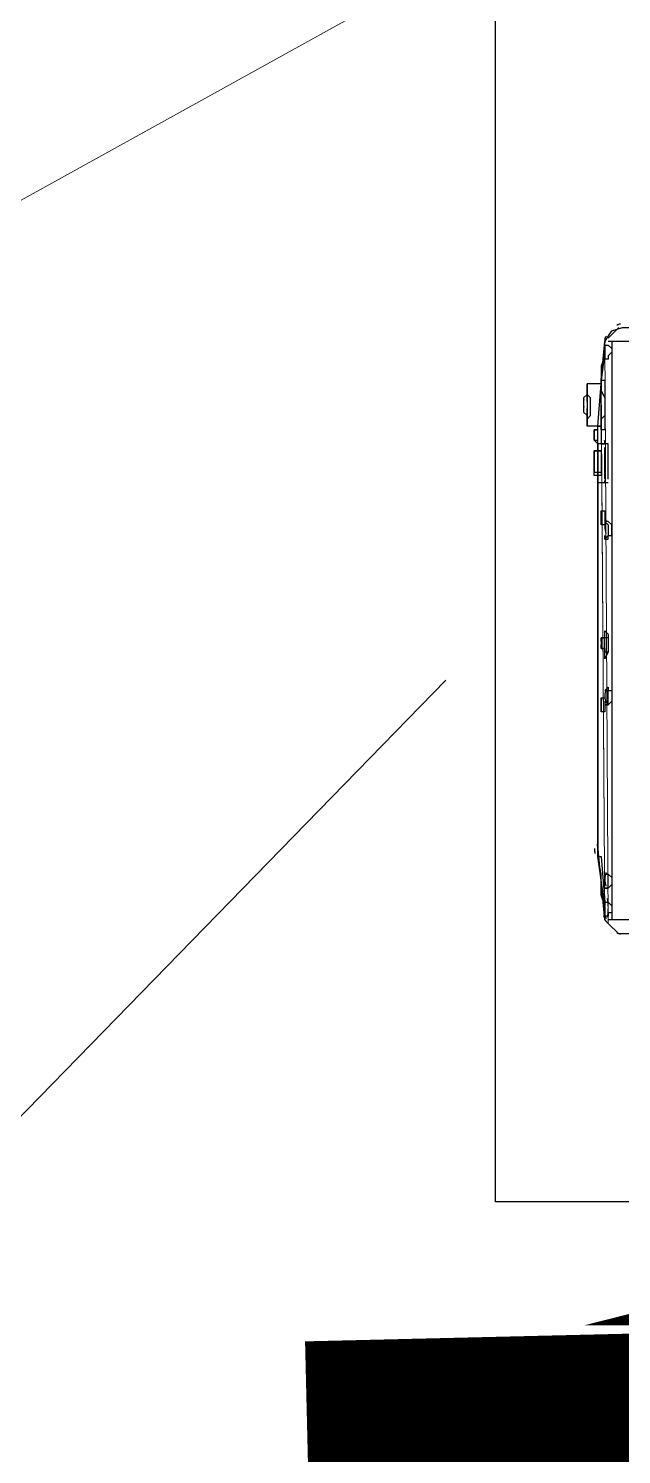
# Model space of a CAD drawing. Header units: millimetres. Extents: x 3050 to 430575, y -569542 to 36130.
# Drawn here: x 313035 to 313333, y -471732 to -471014 of the extents above; entities that cross this region are included whole.
import ezdxf

# ---------------------------------------------------------------- set-up
doc = ezdxf.new("R2010")
doc.units = ezdxf.units.MM
doc.linetypes.add('PDF_IMPORT', pattern=[1, 0.8, -0.2])
doc.layers.add('PDF _Геометрия', color=7, linetype='Continuous')

# ---------------------------------------------------------------- blocks, each defined once
blk = doc.blocks.new('ТХ3 4 этаж')
at = {"layer": 'PDF _Геометрия', "color": 5, "lineweight": 25}
for points in [[(44349.4, -56643.6), (44349.4, -59161.8), (43006.9, -59161.8), (43006.9, -56643.6)], [(43134.7, -58891.9), (43131.2, -58891.9), (43120.5, -58881.2), (43117, -58877.7), (43109.9, -58803.1), (43109.9, -58380.4), (43113.4, -58337.8), (43113.4, -58334.2), (43117, -58295.2), (43124.1, -58284.5), (43134.7, -58281), (43820.2, -58281), (43834.4, -58291.6), (43834.4, -58295.2), (43830.9, -58295.2), (43830.9, -58877.7), (43834.4, -58877.7), (43823.8, -58891.9), (43820.2, -58891.9)], [(43117, -58309.4), (43117, -58298.7), (43117, -58302.3), (43117, -58305.8), (43117, -58309.4), (43113.4, -58320), (43113.4, -58334.2)], [(43117, -58298.7), (43120.5, -58298.7), (43124.1, -58302.3), (43124.1, -58305.8), (43120.5, -58309.4), (43120.5, -58312.9), (43117, -58312.9), (43117, -58309.4), (43117, -58305.8), (43117, -58302.3)], [(43102.8, -58355.6), (43102.8, -58352), (43099.2, -58348.5), (43099.2, -58337.8), (43099.2, -58341.3), (43099.2, -58344.9), (43099.2, -58348.5), (43095.7, -58352), (43095.7, -58359.1), (43095.7, -58362.7), (43095.7, -58366.2), (43099.2, -58369.8), (43099.2, -58373.3), (43099.2, -58376.9), (43099.2, -58380.4), (43099.2, -58376.9), (43099.2, -58373.3), (43102.8, -58369.8), (43102.8, -58362.7), (43102.8, -58359.1)], [(43113.4, -58376.9), (43113.4, -58337.8), (43113.4, -58344.9), (43117, -58352), (43117, -58355.6), (43117, -58359.1), (43117, -58362.7), (43117, -58369.8), (43113.4, -58373.3), (43113.4, -58376.9), (43113.4, -58380.4), (43113.4, -58384), (43113.4, -58380.4)], [(43099.2, -58366.2), (43099.2, -58376.9), (43099.2, -58362.7)], [(43109.9, -58803.1), (43109.9, -58437.2)], [(43113.4, -58465.7), (43117, -58465.7), (43117, -58469.2), (43117, -58472.8), (43117, -58479.9), (43113.4, -58479.9), (43113.4, -58476.3), (43113.4, -58472.8), (43113.4, -58469.2)], [(43120.5, -58661), (43117, -58661), (43120.5, -58661), (43120.5, -58657.4), (43120.5, -58653.9), (43120.5, -58650.3), (43120.5, -58646.8), (43117, -58646.8), (43120.5, -58643.2), (43120.5, -58646.8), (43124.1, -58646.8), (43124.1, -58650.3), (43124.1, -58653.9), (43124.1, -58657.4)], [(43120.5, -58845.7), (43117, -58845.7), (43120.5, -58845.7), (43120.5, -58842.1), (43120.5, -58838.6), (43120.5, -58835), (43120.5, -58831.5), (43117, -58831.5), (43120.5, -58831.5), (43124.1, -58835), (43124.1, -58838.6), (43124.1, -58842.1)]]:
    blk.add_lwpolyline(points, close=True, dxfattribs=at)
at = {"layer": 'PDF _Геометрия', "color": 5, "lineweight": 9}
for points in [[(43075.7, -57849.9), (40869, -59071.3), (40430.6, -59071.3)], [(42957.1, -58636.1), (42458.4, -59147.6), (41564.8, -59144.8)]]:
    blk.add_lwpolyline(points, dxfattribs=at)
at = {"layer": 'PDF _Геометрия', "color": 5, "lineweight": 25}
for points in [[(43131.2, -58281), (43120.5, -58291.6)], [(43834.4, -58291.6), (43834.4, -58295.2), (43120.5, -58295.2)], [(43124.1, -58295.2), (43124.1, -58877.7)], [(43117, -58305.8), (43113.4, -58334.2), (43117, -58334.2), (43117, -58337.8), (43117, -58341.3), (43117, -58344.9), (43117, -58352), (43117, -58355.6), (43117, -58359.1), (43117, -58362.7), (43117, -58369.8), (43117, -58373.3), (43117, -58376.9), (43117, -58380.4), (43117, -58384), (43113.4, -58384), (43113.4, -58398.2), (43109.9, -58398.2), (43109.9, -58401.7), (43109.9, -58405.3), (43113.4, -58405.3), (43113.4, -58430.1), (43109.9, -58430.1), (43109.9, -58433.7), (43109.9, -58437.2), (43113.4, -58437.2), (43117, -58437.2), (43120.5, -58437.2)], [(43117, -58312.9), (43117, -58309.4), (43117, -58312.9)], [(43113.4, -58337.8), (43099.2, -58337.8)], [(43099.2, -58355.6), (43099.2, -58344.9), (43099.2, -58362.7)], [(43113.4, -58334.2), (43113.4, -58337.8), (43113.4, -58334.2)], [(43120.5, -58433.7), (43120.5, -58398.2), (43117, -58398.2), (43113.4, -58398.2), (43109.9, -58398.2), (43106.3, -58394.6), (43106.3, -58391.1), (43106.3, -58387.5), (43106.3, -58384), (43109.9, -58384), (43109.9, -58380.4), (43113.4, -58380.4), (43099.2, -58380.4)], [(43109.9, -58401.7), (43109.9, -58405.3)], [(43113.4, -58398.2), (43117, -58398.2)], [(43117, -58433.7), (43117, -58401.7)], [(43113.4, -58430.1), (43106.3, -58430.1), (43106.3, -58426.6), (43106.3, -58405.3), (43113.4, -58405.3), (43106.3, -58405.3), (43106.3, -58426.6), (43113.4, -58426.6)], [(43109.9, -58430.1), (43109.9, -58433.7)], [(43113.4, -58479.9), (43113.4, -58476.3), (43113.4, -58479.9)], [(43117, -58494.1), (43120.5, -58494.1), (43120.5, -58490.5), (43124.1, -58490.5), (43124.1, -58487), (43124.1, -58483.4), (43124.1, -58479.9), (43120.5, -58476.3), (43117, -58476.3), (43120.5, -58479.9), (43120.5, -58483.4), (43120.5, -58487), (43120.5, -58490.5), (43117, -58494.1), (43117, -58490.5)], [(43117, -58607.7), (43120.5, -58607.7), (43117, -58614.8), (43117, -58607.7), (43117, -58604.2), (43113.4, -58604.2), (43113.4, -58600.6), (43113.4, -58604.2), (43117, -58604.2), (43117, -58607.7), (43117, -58604.2), (43117, -58600.6), (43117, -58597.1), (43117, -58593.5), (43113.4, -58593.5), (43113.4, -58597.1), (43113.4, -58593.5), (43117, -58593.5), (43117, -58586.4), (43120.5, -58590), (43120.5, -58593.5), (43120.5, -58597.1), (43120.5, -58600.6), (43120.5, -58604.2), (43120.5, -58607.7)], [(43113.4, -58597.1), (43113.4, -58600.6)], [(43120.5, -58593.5), (43117, -58593.5)], [(43117, -58657.4), (43117, -58661), (43117, -58664.6), (43117, -58668.1), (43113.4, -58668.1), (43113.4, -58664.6), (43113.4, -58661), (43113.4, -58657.4), (43113.4, -58653.9), (43117, -58653.9)], [(43113.4, -58668.1), (43113.4, -58664.6), (43113.4, -58668.1)], [(43117, -58874.1), (43117, -58870.6), (43117, -58874.1)], [(43834.4, -58877.7), (43120.5, -58877.7)], [(43131.2, -58891.9), (43120.5, -58881.2)]]:
    blk.add_lwpolyline(points, dxfattribs=at)
at = {"layer": 'PDF _Геометрия', "color": 5, "lineweight": 0}
for points in [[(43117, -58295.2), (43120.5, -58881.2)], [(43113.4, -58334.2), (43117, -58877.7), (43113.4, -58337.8), (43117, -58877.7)]]:
    blk.add_lwpolyline(points, dxfattribs=at)
at = {"layer": 'PDF _Геометрия', "color": 5, "lineweight": 25}
for points in [[(43109.9, -58391.1), (43109.9, -58384), (43106.3, -58384), (43106.3, -58387.5), (43106.3, -58391.1), (43106.3, -58394.6), (43109.9, -58394.6, 0.029542), (43109.9, -58388.8)], [(43113.4, -58437.2), (43117, -58437.2, 0.122849), (43117, -58435)], [(43113.4, -58470.5, -0.029542), (43113.4, -58476.3), (43113.4, -58465.7), (43113.4, -58469.2), (43113.4, -58472.8)], [(43113.4, -58658.7, -0.029542), (43113.4, -58664.6), (43113.4, -58653.9), (43113.4, -58657.4), (43113.4, -58661)], [(43116, -58874.3, 0.1227), (43117, -58867), (43117, -58863.4), (43113.4, -58852.8), (43113.4, -58831.5), (43109.9, -58813.7), (43109.9, -58803.1), (43109.9, -58810.2), (43109.9, -58806.6)], [(43117, -58864.7, -0.029542), (43117, -58870.6), (43117, -58859.9), (43117, -58863.4), (43109.9, -58813.7), (43113.4, -58813.7), (43117, -58859.9), (43120.5, -58859.9), (43124.1, -58863.4), (43124.1, -58867), (43124.1, -58870.6), (43120.5, -58870.6), (43120.5, -58874.1), (43117, -58874.1), (43117, -58870.6), (43117, -58867), (43117, -58863.4), (43117, -58859.9)]]:
    blk.add_lwpolyline(points, format="xyb", dxfattribs=at)
at = {"layer": 'PDF _Геометрия', "color": 5, "linetype": 'PDF_IMPORT', "lineweight": 25}
blk.add_lwpolyline([(43109.9, -58398.2), (43109.9, -58810.2)], dxfattribs=at)
at = {"layer": 'PDF _Геометрия', "color": 5, "lineweight": 0, "const_width": 610.9}
blk.add_lwpolyline([(43120.5, -59295), (43127.6, -59593.3), (43134.7, -59591.5), (43820.2, -59591.5)], dxfattribs=at)
at = {"layer": 'PDF _Геометрия', "color": 5, "lineweight": 25}
for centre, radius, start, end in [((43133, -58282.8), 5.33, 90.0546, 134.9789), ((43071.2, -58303.9), 45.8, 353.601, 0.3696), ((43115.9, -58357.4), 20.3, 168.983, 191.017), ((43139.8, -58481.6), 22.8, 162.4224, 197.5776), ((43139.8, -58652.1), 22.8, 162.4224, 197.5776), ((43149.8, -58808.4), 40, 179.6054, 186.8503), ((43139.8, -58836.8), 22.8, 162.4224, 197.5776), ((43103.9, -58861.8), 16.7, 352.3807, 19.9429), ((43122.4, -58872.3), 5.45, 185.9323, 229.0184), ((43133, -58886.5), 5.32, 224.9181, 269.9583)]:
    blk.add_arc(centre, radius, start, end, dxfattribs=at)
for points in [[(43117.5, -58291.1), (43117.1, -58292), (43116.9, -58292.9), (43117, -58293.9)], [(43118.6, -58289.6), (43117.8, -58290.4), (43117.2, -58291.5), (43117, -58292.6)], [(43118.8, -58293), (43117.8, -58293.8), (43117.1, -58295.1), (43117, -58296.5)], [(43117, -58397), (43117, -58396.2), (43117, -58395.5), (43116.7, -58394.8)], [(43109.9, -58803.9), (43109.8, -58803.1), (43109.7, -58802.2), (43109.6, -58801.4)], [(43109.9, -58805.4), (43109.9, -58804.6), (43109.9, -58803.9), (43109.6, -58803.3)], [(43106.6, -58805.8), (43106.7, -58807.5), (43106.9, -58809.2), (43107.1, -58810.9)], [(43116.8, -58863.8), (43117.2, -58861), (43116.8, -58858.3), (43116.1, -58855.6)], [(43117, -58871.9), (43116.9, -58872.8), (43117.1, -58873.8), (43117.5, -58874.7)], [(43117, -58876.7), (43117.2, -58877.9), (43117.8, -58878.9), (43118.6, -58879.8)], [(43119.6, -58874.8), (43120.4, -58872.3), (43120.7, -58869.5), (43120.4, -58866.7)]]:
    blk.add_open_spline(points, degree=3, dxfattribs=at)

msp = doc.modelspace()

# ---------------------------------------------------------------- block references
at = {"xscale": 0.5, "yscale": 0.5, "zscale": 0.5}
msp.add_blockref('ТХ3 4 этаж', (291766.25, -442024.29), dxfattribs=at)

doc.saveas('drawing.dxf')
